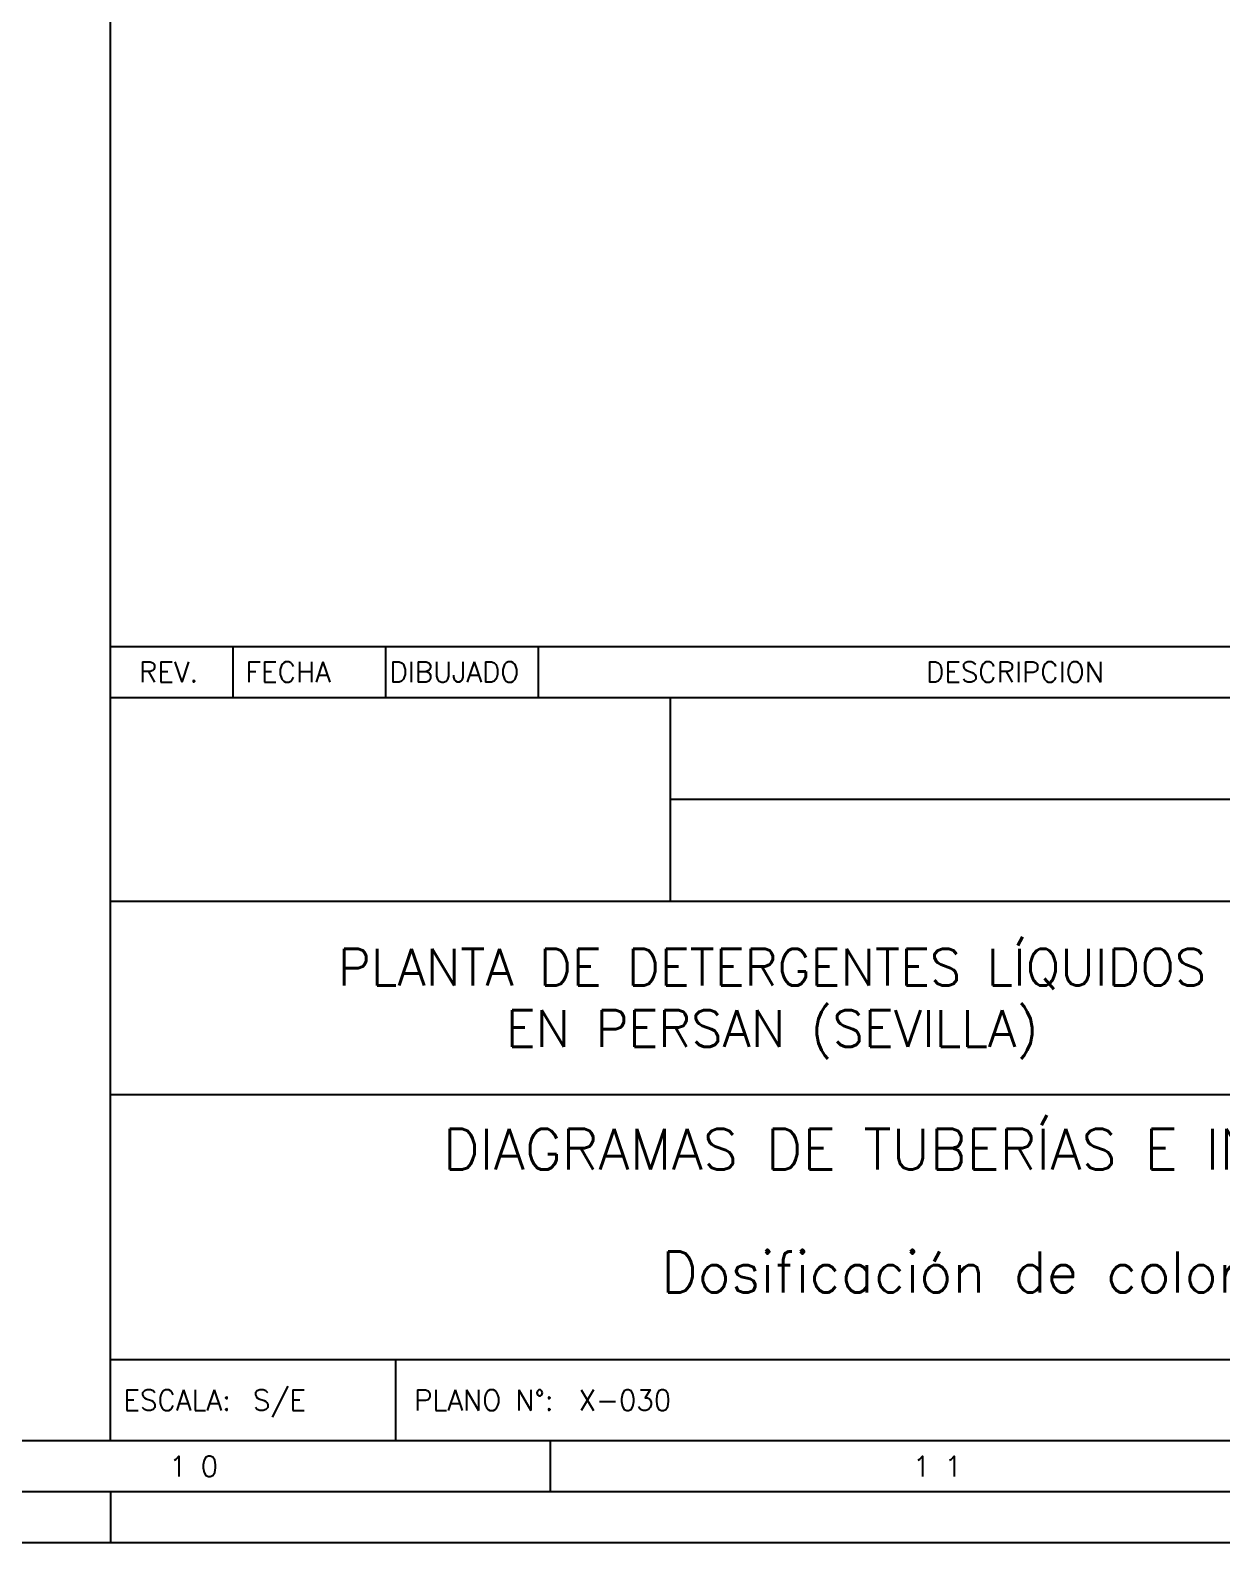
# Model space of a CAD drawing. Header units: millimetres. Extents: x -720 to -300, y -81 to 216.
# Drawn here: x -398.8 to -340.4, y -80.6 to -6.4 of the extents above; entities that cross this region are included whole.
import ezdxf

# ---------------------------------------------------------------- set-up
doc = ezdxf.new("R2010")
doc.units = ezdxf.units.MM
doc.layers.add('CAJETIN', color=1, linetype='Continuous')
doc.layers.add('FORMATO', color=7, linetype='Continuous')
doc.styles.add('PY', font='ROMANS.shx')

# ---------------------------------------------------------------- blocks, each defined once
blk = doc.blocks.new('MARCO-A1')
at = {"layer": 'FORMATO', "color": 5}
blk.add_line((694.17, 10), (694.17, 5), dxfattribs=at)
at = {"layer": 'FORMATO', "color": 1, "linetype": 'Continuous'}
blk.add_line((651, 5), (651, 0), dxfattribs=at)
at = {"layer": 'FORMATO', "color": 1}
blk.add_lwpolyline([(0, 594), (841, 594), (841, 0), (0, 0)], close=True, dxfattribs=at)
at = {"layer": 'FORMATO', "color": 5}
blk.add_lwpolyline([(5, 589), (836, 589), (836, 5), (5, 5)], close=True, dxfattribs=at)
at = {"layer": 'FORMATO', "color": 8, "linetype": 'Continuous'}
blk.add_lwpolyline([(10, 584), (831, 584), (831, 10), (10, 10)], close=True, dxfattribs=at)
at = {"layer": 'FORMATO', "color": 1, "style": 'PY'}
for s, p in [('1 0', (656.77, 6.5)), ('1 1', (729.83, 6.5))]:
    blk.add_text(s, height=2, dxfattribs=at).set_placement(p)

msp = doc.modelspace()

# ---------------------------------------------------------------- linework, layer by layer
at = {"layer": 'CAJETIN', "color": 8, "linetype": 'Continuous'}
for p, q in [((-394.897, -75.603), (-394.897, 211.058)), ((-394.897, -75.603), (-394.897, -32.991)), ((-394.897, -75.603), (-394.897, -32.991)), ((-394.897, -39.146), (-305.003, -39.146)), ((-367.429, -49.135), (-367.429, -39.146)), ((-367.429, -44.14), (-332.471, -44.14)), ((-394.897, -49.135), (-332.471, -49.135)), ((-394.897, -58.623), (-305.003, -58.623)), ((-394.897, -71.608), (-305.003, -71.608)), ((-394.897, -71.608), (-305.003, -71.608)), ((-380.914, -71.608), (-380.914, -75.603)), ((-380.914, -71.608), (-380.914, -75.603))]:
    msp.add_line(p, q, dxfattribs=at)
at = {"layer": 'CAJETIN', "color": 5}
for p, q in [((-394.897, -36.649), (-305.003, -36.649)), ((-388.904, -36.649), (-388.904, -39.146)), ((-381.413, -36.649), (-381.413, -39.146)), ((-373.922, -36.649), (-373.922, -39.146))]:
    msp.add_line(p, q, dxfattribs=at)

# ---------------------------------------------------------------- block references
at = {"xscale": 0.499409123998651, "yscale": 0.499409123998651, "zscale": 0.499409123998651}
msp.add_blockref('MARCO-A1', (-720.012, -80.597), dxfattribs=at)

# ---------------------------------------------------------------- texts
at = {"layer": 'CAJETIN', "color": 1, "style": 'PY'}
for s, height, p in [('REV.', 0.9988, (-393.505, -38.397)), ('FECHA', 0.9988, (-388.284, -38.397)), ('DIBUJADO', 0.9988, (-381.216, -38.397)), ('DESCRIPCION', 0.99882, (-354.894, -38.397)), ('X-030', 0.9988, (-371.929, -74.105))]:
    msp.add_text(s, height=height, dxfattribs=at).set_placement(p)
at = {"layer": 'CAJETIN', "color": 5, "attachment_point": 5, "style": 'PY'}
for s, insert, char_height, width in [('PLANTA DE DETERGENTES LÍQUIDOS\\PEN PERSAN (SEVILLA)', (-362.442, -54.176), 1.79787, 79.06835), ('DIAGRAMAS DE TUBERÍAS E INSTRUMENTOS', (-349.95, -61.304), 1.99764, 88.63238), ('Dosificación de colorantes', (-350.039, -67.322), 1.99764, 88.63238)]:
    msp.add_mtext(s, dxfattribs=dict(at, insert=insert, char_height=char_height, width=width))
at = {"layer": 'FORMATO', "color": 1, "style": 'PY'}
for s, height, p in [('ESCALA:', 0.9988, (-394.264, -74.105)), ('S/E', 0.9988, (-387.916, -74.105)), ('PLANO N%%D:', 0.99882, (-380.006, -74.105))]:
    msp.add_text(s, height=height, dxfattribs=at).set_placement(p)

doc.saveas('drawing.dxf')
